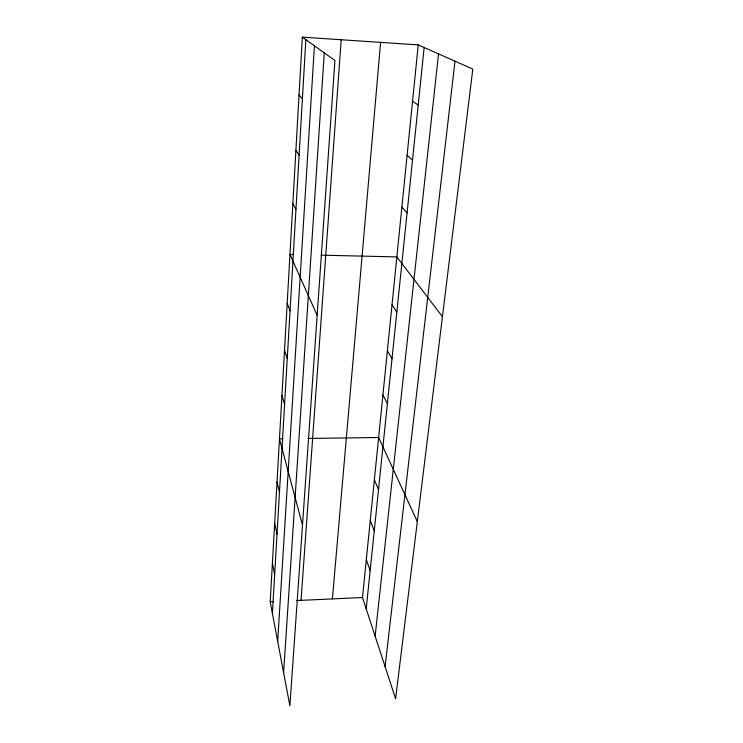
<?xml version="1.0" encoding="UTF-8"?>
<svg xmlns="http://www.w3.org/2000/svg" width="743" height="743" viewBox="0 0 743 743"><rect width="100%" height="100%" fill="white"/><g stroke="black" fill="none" stroke-linecap="round" stroke-linejoin="round"><path stroke-width="1.11" d="M302.336 37.15L334.935 60.462L289.881 705.85L270.201 601.774L302.336 37.15L418.235 44.886L472.799 69.08L395.601 698.764L362.491 597.521L418.235 44.886M272.402 613.43L305.847 39.667M277.696 641.413L314.428 45.797M283.622 672.731L324.264 52.827M301.036 600.353L341.186 39.741M332.409 598.904L380.592 42.379M366.206 608.889L424.142 47.506M375.122 636.157L438.537 53.886M385.088 666.61L454.995 61.186M270.201 601.774L273.628 601.616M296.466 600.567L362.491 597.521M282.897 438.807L279.47 438.853L302.494 525.171M308.057 438.463L378.633 437.497L417.315 521.614M293.429 254.524L289.965 254.44L317.14 315.32M321.134 255.165L396.846 256.92L442.438 316.713M412.551 101.289L418.207 105.023M407.099 155.324L412.523 160.098M401.87 207.158L407.08 212.869M299.039 95.03L302.41 98.726M295.89 150.43L299.113 155.203M392.025 304.723L396.836 312.079M387.391 350.687L392.025 358.758M292.863 203.526L295.965 209.285M382.933 394.914L387.391 403.653M374.37 479.755L378.512 489.674M370.265 520.453L374.258 530.901M287.188 303.32L290.039 310.806M366.308 559.683L370.163 570.605M284.513 350.269L287.262 358.516M281.941 395.415L284.588 404.35M277.018 481.919L279.479 492.08M274.659 523.369L277.028 534.068M272.393 563.296L274.669 574.488"/></g></svg>
